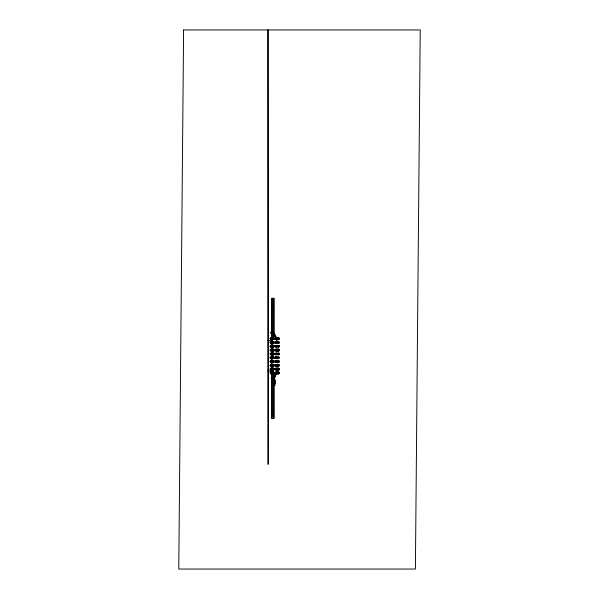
<?xml version="1.0" encoding="UTF-8"?>
<svg xmlns="http://www.w3.org/2000/svg" width="599" height="599" viewBox="0 0 599 599"><rect width="100%" height="100%" fill="white"/><g stroke="black" fill="none" stroke-linecap="round" stroke-linejoin="round"><path stroke-width="0.9" d="M273.234 378.785L273.234 377.917L273.234 378.291M271.834 378.209L271.781 378.688M272.246 378.516L272.051 378.081L272.208 378.501M271.849 378.665L271.856 378.276M271.721 332.752L271.931 333.156L272.013 332.752M273.294 337.799L273.743 338.053A1.393 1.28 -77.4 0 1 274.065 338.233L274.065 339.199A1.393 1.28 77.4 0 1 273.743 339.371L273.301 339.626M273.294 345.398L273.743 345.653A1.393 1.28 -77.4 0 1 274.065 345.833L275.263 346.342L275.495 345.833A1.393 1.28 77.4 0 1 275.825 345.653L276.266 345.398M273.294 349.202L273.743 349.457A1.393 1.28 -77.4 0 1 274.065 349.629L275.211 350.235M273.324 353.073L273.743 353.253A1.393 1.28 -77.4 0 1 274.065 353.432L275.211 354.039M273.294 356.802L273.743 357.056A1.393 1.28 -77.4 0 1 274.065 357.229L274.065 358.195A1.393 1.28 77.4 0 1 273.743 358.374L273.301 358.629M273.294 364.402L273.743 364.656A1.393 1.28 -77.4 0 1 274.065 364.828L275.263 365.345L275.495 364.828A1.393 1.28 77.4 0 1 275.825 364.656L276.266 364.402M276.266 339.626L275.825 339.371A1.393 1.28 -77.4 0 1 275.495 339.199L275.211 338.839M273.294 368.198L273.743 368.452A1.393 1.28 -77.4 0 1 274.065 368.632L274.305 369.081M276.266 343.429L275.825 343.175A1.393 1.28 -77.4 0 1 275.495 342.995L275.211 342.643M273.324 372.076L273.743 372.256A1.393 1.28 -77.4 0 1 274.065 372.436L275.211 373.035M276.266 347.225L275.825 346.971A1.393 1.28 -77.4 0 1 275.495 346.799L275.211 346.439M276.266 351.029L275.825 350.774A1.393 1.28 -77.4 0 1 275.495 350.595L275.211 350.243M276.266 358.629L275.825 358.374A1.393 1.28 -77.4 0 1 275.495 358.195L275.211 357.843M276.266 362.432L275.825 362.17A1.393 1.28 -77.4 0 1 275.495 361.998L275.211 361.646M276.266 366.229L275.825 365.974A1.393 1.28 -77.4 0 1 275.495 365.794L275.211 365.442M276.266 370.032L275.825 369.778A1.393 1.28 -77.4 0 1 275.495 369.598L275.211 369.246M276.858 343.002L276.873 342.92A0.801 0.801 0 0 1 276.716 343.152L276.88 342.92M276.835 354.406L276.873 354.323A0.801 0.801 0 0 1 276.716 354.548L276.88 354.316M279.441 342.83L278.954 341.759L275.66 341.729M279.441 354.226L278.752 353.125M279.441 365.63L279.299 364.776L278.363 364.529M274.357 346.439L274.065 346.799A1.393 1.28 77.4 0 1 273.743 346.971L273.301 347.225M271.347 332.767C270.658 334.07 269.692 331.734 271.1 332.175M275.211 338.839L275.495 338.233A1.393 1.28 77.4 0 1 275.825 338.053L276.266 337.799M275.211 342.635L274.065 342.029A1.393 1.28 -77.4 0 0 273.743 341.857L273.324 341.677M275.211 357.835L275.495 357.229A1.393 1.28 77.4 0 1 275.825 357.056L276.266 356.802M275.211 361.639L274.065 361.032A1.393 1.28 -77.4 0 0 273.743 360.853L273.324 360.68M275.211 369.239L274.305 369.089L274.065 369.598A1.393 1.28 77.4 0 1 273.743 369.778L273.301 370.032M279.396 342.92L275.66 343.302M279.396 354.316L275.66 354.698M279.426 365.682L275.66 366.101M276.274 341.662L275.825 341.857A1.393 1.28 77.4 0 0 275.495 342.029L274.065 342.995A1.393 1.28 77.4 0 1 273.743 343.175L273.324 343.354M276.274 353.058L275.825 353.253A1.393 1.28 77.4 0 0 275.495 353.432L274.065 354.398A1.393 1.28 77.4 0 1 273.743 354.571L273.324 354.75M276.274 360.665L275.825 360.853A1.393 1.28 77.4 0 0 275.495 361.032L274.065 361.998A1.393 1.28 77.4 0 1 273.743 362.17L273.324 362.35M276.274 372.061L275.825 372.256A1.393 1.28 77.4 0 0 275.495 372.436L274.065 373.402A1.393 1.28 77.4 0 1 273.743 373.574L273.324 373.754M271.849 332.123L272.26 332.138M273.908 337.926C268.929 336.114 268.936 341.318 273.908 339.498M273.908 341.729C268.929 339.91 268.936 345.114 273.908 343.302M273.908 345.526C272.246 343.976 268.374 346.327 271.04 347.233M278.752 347.098L279.441 345.997M273.908 349.329C268.929 347.51 268.936 352.714 273.908 350.902M271.018 353.125C268.21 353.927 272.665 356.278 273.908 354.698M273.908 356.929C272.635 355.349 268.232 357.708 271.018 358.502M278.752 358.502L279.441 357.401M273.908 360.733C268.929 358.913 268.936 364.117 273.908 362.298M271.018 364.529C268.21 365.323 272.665 367.681 273.908 366.101M273.908 368.333C268.929 366.513 268.936 371.717 273.908 369.897M273.908 372.129C268.914 370.332 268.914 375.498 273.908 373.701M274.305 346.342L275.263 346.289M274.305 365.345L275.263 365.285M274.305 369.141L275.263 369.089M271.661 298.549L273.451 298.549L273.451 336.803M270.838 332.632L272.815 332.632A1.969 1.969 0 0 1 274.784 334.601L274.784 335.455M274.005 335.193L275.555 335.193L275.555 335.717L274.005 335.717M274.26 335.455L275.308 335.455M273.601 336.81L275.967 336.81M270.643 337.791L273.9 337.791M275.66 337.791L278.924 337.791M275.66 337.926C280.392 336.076 280.826 341.318 275.66 339.498M269.917 338.712L279.643 338.712M270.643 339.633L273.9 339.633M275.667 339.633L278.924 339.633M267.835 340.517L271.699 340.517M270.643 341.595L273.9 341.595M275.66 341.595L278.924 341.595M269.917 342.516L279.643 342.516M270.643 343.437L273.9 343.437M275.667 343.437L278.924 343.437M270.643 345.391L273.9 345.391M275.66 345.391L278.924 345.391M275.66 345.526L279.396 345.908M269.917 346.312L279.643 346.312M270.643 347.233L273.9 347.233M275.667 347.233L278.924 347.233M270.643 349.195L273.9 349.195M275.66 349.195L278.924 349.195M275.66 349.329C280.392 347.48 280.826 352.721 275.66 350.902M269.917 350.116L279.643 350.116M270.643 351.036L273.9 351.036M275.667 351.036L278.924 351.036M270.643 352.991L273.9 352.991M275.66 352.991L278.924 352.991M269.917 353.912L279.643 353.912M270.643 354.833L273.9 354.833M275.667 354.833L278.924 354.833M270.643 356.794L273.9 356.794M275.66 356.794L278.924 356.794M275.66 356.929L279.396 357.311M269.917 357.715L279.643 357.715M278.086 358.502L278.572 358.502M270.643 358.636L273.9 358.636M275.667 358.636L278.924 358.636M270.643 360.598L273.9 360.598M275.66 360.598L278.924 360.598M275.66 360.733C280.392 358.883 280.826 364.125 275.66 362.298M269.917 361.511L279.643 361.511M270.643 362.432L273.9 362.432M275.667 362.432L278.924 362.432M270.643 364.394L273.9 364.394M275.66 364.394L278.924 364.394M269.917 365.315L279.643 365.315M270.643 366.236L273.9 366.236M275.667 366.236L278.924 366.236M270.643 368.198L273.9 368.198M275.66 368.198L278.924 368.198M275.66 368.333C280.392 366.483 280.826 371.724 275.66 369.897M269.917 369.119L279.643 369.119M270.643 370.032L273.9 370.032M275.667 370.032L278.924 370.032M267.835 371.006L271.699 371.006M270.643 371.994L273.9 371.994M275.66 371.994L278.924 371.994M275.66 372.129C280.399 370.302 280.849 375.506 275.66 373.701M269.917 372.915L279.643 372.915M270.643 373.836L273.9 373.836M275.667 373.836L278.924 373.836M273.601 374.817L275.967 374.817M274.005 375.67L275.555 375.67L275.555 376.194L274.005 376.194M274.26 375.932L275.308 375.932M274.155 376.524L275.413 376.524M270.958 378.426L272.919 378.426M274.23 380.567L275.375 380.567M274.215 380.784L275.383 380.784M275.405 380.799L274.2 380.799L275.383 380.799M274.177 381.451L275.42 381.451M274.177 382.439L275.42 382.439M274.2 383.098L275.405 383.098M274.23 383.592L275.375 383.592M274.23 383.727L275.375 383.727M274.559 384.962L275.038 384.962M274.379 385.06L275.218 385.06M271.661 416.118L273.451 416.118L273.451 375.064M276.483 340.247L276.483 340.779L276.536 340.254M276.483 370.744L276.483 371.268L276.536 370.744M276.274 354.765L275.825 354.571A1.393 1.28 -77.4 0 1 275.495 354.398L275.211 354.039M276.274 373.761L275.825 373.574A1.393 1.28 -77.4 0 1 275.495 373.402L275.211 373.042M276.828 345.825L276.716 345.675A0.801 0.801 0 0 1 276.88 345.908L276.88 345.908M276.828 357.229L276.716 357.079A0.801 0.801 0 0 1 276.88 357.311L276.88 357.311M274.312 365.345L274.065 365.794A1.393 1.28 77.4 0 1 273.743 365.974L273.301 366.229M275.255 369.081L275.495 368.632A1.393 1.28 77.4 0 1 275.825 368.452L276.266 368.198M276.266 349.202L275.825 349.457A1.393 1.28 77.4 0 0 275.495 349.629L274.065 350.595A1.393 1.28 77.4 0 1 273.743 350.774L273.301 351.029M275.765 374.817L275.765 375.341L273.795 375.341L273.795 374.817M275.278 336.046L275.278 336.571M275.278 374.817L275.278 375.341M275.173 335.193L275.173 335.717M275.173 375.67L275.173 376.194M274.799 376.172L274.799 380.679M274.394 335.193L274.394 335.717M274.394 375.67L274.394 376.194M274.29 336.046L274.29 336.571M274.29 374.817L274.29 375.341M274.057 336.451L274.057 298.295L271.691 298.295L271.661 356.944M274.057 375.536L274.057 418.349L271.691 418.349L271.661 362.507M273.743 298.295L273.743 336.451M273.743 375.536L273.743 418.349M273.084 298.549L273.084 336.803M273.084 375.064L273.084 416.118M272.919 378.096L272.919 378.755M272.006 298.295L272.006 418.349M271.691 358.786L271.661 360.658M268.157 29.95L268.157 464.36L267.835 29.95M183.601 29.95L178.772 569.05L415.399 569.05L420.228 29.95L183.601 29.95M276.873 365.719L276.88 365.719A0.801 0.801 0 0 1 276.716 365.952L276.88 365.719M275.263 338.682L274.305 338.742L275.263 338.742M275.263 357.685L274.305 357.745L275.263 357.745M275.765 336.046L273.795 336.046L273.795 336.571L275.765 336.571L275.765 336.046M276.716 368.475L276.88 368.714A0.801 0.801 0 0 0 276.716 368.475"/></g></svg>
